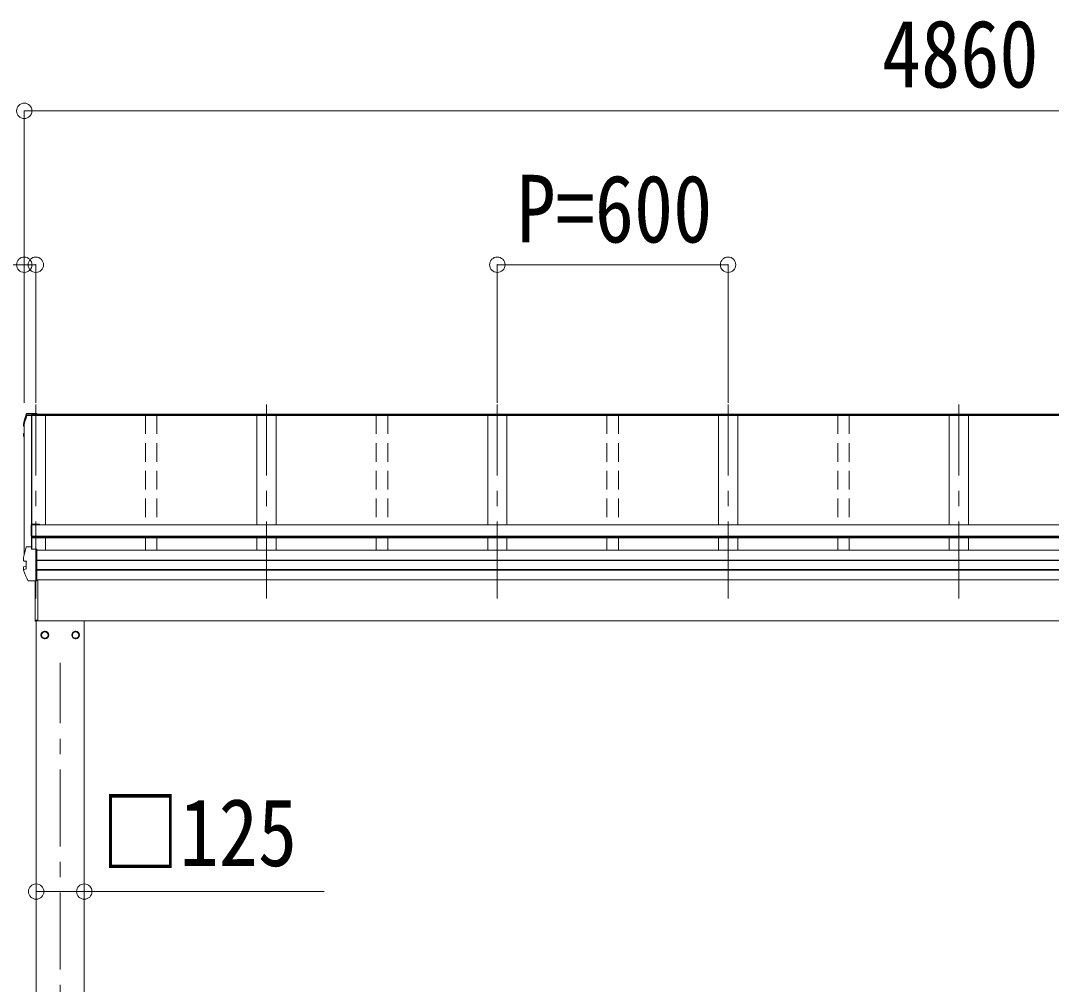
# Model space of a CAD drawing. Units: millimetres at full size, sheet at 1:40; details may follow other scales. Extents: x -11243 to 11243, y -7760 to 7760.
# Drawn here: x -7448 to -4768, y -2747 to -241 of the extents above; entities that cross this region are included whole.
import ezdxf
from ezdxf.enums import TextEntityAlignment as Align

# ---------------------------------------------------------------- set-up
doc = ezdxf.new("R2010")
doc.units = ezdxf.units.MM
doc.header["$LTSCALE"] = 40
doc.header["$PDMODE"] = 32
doc.header["$PDSIZE"] = 40
doc.linetypes.add('CHAIN1', pattern=[8, 5, -1, 1, -1])
doc.linetypes.add('DASHED1', pattern=[1.8, 1.2, -0.6])
doc.layers.add('0-3_ELV2', color=7, linetype='Continuous', lineweight=9)
doc.layers.add('0-6_OTH_LINE', color=6, linetype='Continuous', lineweight=9)
doc.styles.add('ＭＳ ゴシック', font='')
doc.styles.get('ＭＳ ゴシック').set_extended_font_data('MS Gothic')

msp = doc.modelspace()

# ---------------------------------------------------------------- linework, layer by layer
at = {"layer": '0-3_ELV2', "color": 6}
for p, q in [((-7438.84, -475.69), (-7438.84, -1234.69)), ((-7438.84, -875.69), (-7752.17, -875.69)), ((-7438.84, -875.69), (-7438.84, -1234.69)), ((-7408.84, -875.69), (-7408.84, -1234.69)), ((-6208.84, -875.69), (-6208.84, -1234.69)), ((-5608.84, -875.69), (-6208.84, -875.69)), ((-5608.84, -875.69), (-5608.84, -1234.69)), ((-7282.84, -2505.51), (-7407.84, -2505.51)), ((-7282.84, -2505.51), (-6659.36, -2505.51))]:
    msp.add_line(p, q, dxfattribs=at)
at = {"layer": '0-3_ELV2', "color": 5, "linetype": 'CHAIN1'}
for p, q in [((-7408.79, -1743.52), (-7408.79, -1239.34)), ((-6808.84, -1743.52), (-6808.84, -1239.34)), ((-6208.84, -1743.52), (-6208.84, -1239.34)), ((-5608.84, -1743.52), (-5608.84, -1239.34)), ((-5008.84, -1743.52), (-5008.84, -1239.34)), ((-7345.34, -5268.04), (-7345.34, -1910.95))]:
    msp.add_line(p, q, dxfattribs=at)
at = {"layer": '0-3_ELV2', "color": 4}
for p, q in [((-7441.11, -1290.18), (-7438.79, -1281.33)), ((-7438.79, -1281.33), (-7436.33, -1272.56)), ((-7436.33, -1272.56), (-7433.71, -1263.9)), ((-7383.84, -1267.87), (-7432.28, -1267.87)), ((-7419.81, -1267.72), (-7432.23, -1267.72)), ((-7432.08, -1266.22), (-7420.04, -1266.22)), ((-7430.84, -1262.61), (-7405.84, -1262.61)), ((-7430.84, -1262.61), (-7430.84, -1262.61)), ((-7430.84, -1262.61), (-7430.84, -1262.61)), ((-7420.04, -1265.14), (-7419.66, -1267.63)), ((-7420.04, -1266.22), (-7420.04, -1265.14)), ((-7405.84, -1265.14), (-7420.04, -1265.14)), ((-7420.04, -1266.22), (-7419.81, -1267.72)), ((-7419.81, -1267.72), (-7419.81, -1267.37)), ((-7419.74, -1267.87), (-7419.74, -1611.21)), ((-7408.84, -1267.63), (-7419.66, -1267.63)), ((-7419.14, -1267.87), (-7419.14, -1615.16)), ((-2608.84, -1266.96), (-7408.84, -1266.96)), ((-2608.84, -1267.86), (-7408.84, -1267.86)), ((-7405.84, -1266.96), (-7405.84, -1262.61)), ((-2611.84, -1264.69), (-7405.84, -1264.69)), ((-7383.84, -1267.78), (-7383.84, -1552.05)), ((-6833.84, -1267.78), (-6833.84, -1552.05)), ((-6783.84, -1267.78), (-6783.84, -1552.05)), ((-6233.79, -1267.78), (-6233.79, -1552.05)), ((-6183.79, -1267.78), (-6183.79, -1552.05)), ((-5633.84, -1267.78), (-5633.84, -1552.05)), ((-5583.84, -1267.78), (-5583.84, -1552.05)), ((-5033.84, -1267.78), (-5033.84, -1552.05)), ((-4983.84, -1267.78), (-4983.84, -1552.05)), ((-7441.15, -1294.54), (-7441.15, -1290.49)), ((-7440.1, -1295.81), (-7438.84, -1296.06)), ((-7438.84, -1294.53), (-7439.61, -1294.38)), ((-7438.84, -1294.18), (-7439.52, -1294.05)), ((-7438.84, -1291.23), (-7438.84, -1628.01)), ((-7441.25, -1319.57), (-7441.25, -1315.51)), ((-7438.84, -1318.03), (-7440.2, -1318.3)), ((-7438.84, -1319.56), (-7439.68, -1319.72)), ((-7438.84, -1313.94), (-7439.67, -1314.04)), ((-7439.67, -1314.04), (-7439.67, -1314.04)), ((-7420.94, -1552.01), (-7420.94, -1581.48)), ((-7398.94, -1550.01), (-7418.94, -1550.01)), ((-7418.94, -1586.07), (-7418.94, -1551.55)), ((-7398.94, -1551.55), (-7418.94, -1551.55)), ((-2598.74, -1552.18), (-7418.94, -1552.18)), ((-7398.94, -1550.01), (-7398.94, -1552.18)), ((-2598.74, -1581.21), (-7418.94, -1581.21)), ((-7418.94, -1581.48), (-7420.94, -1581.48)), ((-2598.74, -1582.95), (-7418.94, -1582.95)), ((-2598.74, -1586.07), (-7418.94, -1586.07)), ((-7383.84, -1584.02), (-7383.84, -1617.69)), ((-6833.84, -1586.07), (-6833.84, -1617.69)), ((-6783.84, -1586.07), (-6783.84, -1617.69)), ((-6233.79, -1586.07), (-6233.79, -1617.69)), ((-6183.79, -1586.07), (-6183.79, -1617.69)), ((-5633.84, -1586.07), (-5633.84, -1617.69)), ((-5583.84, -1586.07), (-5583.84, -1617.69)), ((-5033.84, -1586.07), (-5033.84, -1617.69)), ((-4983.84, -1586.07), (-4983.84, -1617.69)), ((-7432.08, -1608.88), (-7420.04, -1608.88)), ((-7419.81, -1610.38), (-7420.04, -1608.88)), ((-7419.81, -1610.38), (-7419.81, -1610.73)), ((-7419.08, -1615.51), (-7419.81, -1610.73)), ((-7419.1, -1615.51), (-7419.66, -1611.83)), ((-7419.66, -1615.51), (-7419.66, -1611.83)), ((-7405.84, -1697.93), (-7405.84, -1615.51)), ((-2611.84, -1617.69), (-7405.84, -1617.69)), ((-7441.15, -1644.58), (-7441.15, -1637.2)), ((-7440.2, -1660.96), (-7434.24, -1659.8)), ((-7439.53, -1646.06), (-7439.52, -1646.06)), ((-7433.27, -1646.83), (-7439.52, -1646.06)), ((-7433.84, -1646.96), (-7433.84, -1666.18)), ((-7433.27, -1646.83), (-7433.27, -1646.83)), ((-2611.84, -1644.21), (-7405.84, -1644.21)), ((-2611.84, -1645.1), (-7405.84, -1645.1)), ((-7441.25, -1669.63), (-7441.25, -1662.23)), ((-7439.67, -1668.34), (-7433.27, -1666.65)), ((-7439.67, -1668.34), (-7439.67, -1668.34)), ((-7433.27, -1666.65), (-7433.27, -1666.65)), ((-2611.84, -1668.33), (-7405.84, -1668.33)), ((-2611.84, -1670.25), (-7405.84, -1670.25)), ((-7405.84, -1697.93), (-7426.48, -1697.93)), ((-7410.84, -1802.12), (-7410.84, -1697.93)), ((-7410.34, -1802.52), (-7410.34, -1697.93)), ((-2611.84, -1695.29), (-7405.84, -1695.29)), ((-7403.84, -1695.29), (-7403.84, -1800.12)), ((-7410.34, -1802.52), (-7410.34, -1802.52)), ((-7410.34, -1802.52), (-7410.34, -1802.58)), ((-7408.84, -1800.12), (-7403.84, -1800.12)), ((-7408.84, -1802.62), (-7408.84, -1800.12)), ((-2728.13, -1801.52), (-7408.84, -1801.52)), ((-7407.84, -1801.52), (-7407.84, -5101.52)), ((-7282.84, -5101.52), (-7282.84, -1801.52)), ((-7376.74, -1838.27), (-7376.84, -1838.27)), ((-7376.74, -1838.77), (-7376.84, -1838.77)), ((-7313.93, -1838.27), (-7313.83, -1838.27)), ((-7313.93, -1838.77), (-7313.83, -1838.77))]:
    msp.add_line(p, q, dxfattribs=at)
at = {"layer": '0-3_ELV2', "color": 4, "linetype": 'DASHED1'}
for p, q in [((-7123.84, -1267.78), (-7123.84, -1552.18)), ((-7093.84, -1267.78), (-7093.84, -1552.18)), ((-6523.84, -1267.78), (-6523.84, -1552.18)), ((-6493.84, -1267.78), (-6493.84, -1552.18)), ((-5923.84, -1267.78), (-5923.84, -1552.18)), ((-5893.84, -1267.78), (-5893.84, -1552.18)), ((-5323.84, -1267.78), (-5323.84, -1552.18)), ((-5293.84, -1267.78), (-5293.84, -1552.18)), ((-7123.84, -1586.07), (-7123.84, -1617.69)), ((-7093.84, -1586.07), (-7093.84, -1617.69)), ((-6523.84, -1586.07), (-6523.84, -1617.69)), ((-6493.84, -1586.07), (-6493.84, -1617.69)), ((-5923.84, -1586.07), (-5923.84, -1617.69)), ((-5893.84, -1586.07), (-5893.84, -1617.69)), ((-5323.84, -1586.07), (-5323.84, -1617.69)), ((-5293.84, -1586.07), (-5293.84, -1617.69))]:
    msp.add_line(p, q, dxfattribs=at)
at = {"layer": '0-3_ELV2', "color": 4}
for points in [[(-7433.7, -1263.88), (-7433.58, -1263.59), (-7433.41, -1263.32), (-7433.19, -1263.1), (-7432.93, -1262.92), (-7432.66, -1262.78), (-7432.39, -1262.71), (-7432.15, -1262.67), (-7431.92, -1262.64), (-7431.67, -1262.62), (-7431.38, -1262.61), (-7431.08, -1262.61), (-7430.76, -1262.61)], [(-7405.84, -1266.64), (-7408.84, -1266.64), (-7408.84, -1267.63)], [(-7441.11, -1290.18), (-7441.15, -1290.44), (-7441.15, -1290.49)], [(-7438.84, -1325.77), (-7439.76, -1323.54), (-7441.16, -1320.05)], [(-7405.84, -1615.51), (-7420.04, -1615.51), (-7420.04, -1608.88)], [(-7441.11, -1636.89), (-7441.15, -1637.15), (-7441.15, -1637.2)], [(-7441.15, -1644.62), (-7441.15, -1644.53), (-7441.11, -1644.27)], [(-7439.61, -1646.04), (-7439.89, -1645.97), (-7440.13, -1645.89), (-7440.36, -1645.79), (-7440.64, -1645.62), (-7440.9, -1645.35), (-7441.08, -1645.01), (-7441.14, -1644.62)], [(-7439.53, -1646.06), (-7439.75, -1645.98), (-7439.96, -1645.84), (-7440.13, -1645.62), (-7440.25, -1645.35), (-7440.32, -1645.04), (-7440.33, -1644.71), (-7440.28, -1644.38)], [(-7433.84, -1646.96), (-7433.85, -1646.85), (-7433.89, -1646.75)], [(-7433.27, -1646.83), (-7433.19, -1646.86), (-7433.11, -1646.91), (-7433.05, -1646.98), (-7433, -1647.08), (-7432.97, -1647.19), (-7432.96, -1647.31)], [(-7441.14, -1670.12), (-7441.22, -1669.96), (-7441.26, -1669.79), (-7441.25, -1669.61)], [(-7441.16, -1670.11), (-7438.31, -1676.92), (-7435.36, -1683.65), (-7432.32, -1690.3), (-7429.2, -1696.87)], [(-7440.35, -1670.32), (-7440.45, -1669.99), (-7440.47, -1669.63), (-7440.43, -1669.28), (-7440.31, -1668.94), (-7440.14, -1668.66), (-7439.92, -1668.46), (-7439.67, -1668.34)], [(-7433.27, -1666.65), (-7433.19, -1666.61), (-7433.11, -1666.55), (-7433.05, -1666.46), (-7433, -1666.36), (-7432.97, -1666.25), (-7432.96, -1666.13)], [(-7426.51, -1697.93), (-7426.88, -1697.93), (-7427.24, -1697.91), (-7427.55, -1697.89), (-7427.83, -1697.86), (-7428.13, -1697.79), (-7428.47, -1697.65), (-7428.77, -1697.43), (-7429.04, -1697.15), (-7429.21, -1696.82)], [(-7410.34, -1802.58), (-7410.34, -1802.62), (-7410.34, -1802.62)], [(-7410.34, -1802.62), (-7410.34, -1802.62), (-7408.84, -1802.62)]]:
    msp.add_lwpolyline(points, dxfattribs=at)
for points in [[(-7385.34, -1828.71), (-7393.84, -1833.61), (-7393.84, -1843.43), (-7385.34, -1848.34), (-7376.84, -1843.43), (-7376.84, -1833.61)], [(-7305.34, -1828.71), (-7296.84, -1833.61), (-7296.84, -1843.43), (-7305.34, -1848.34), (-7313.84, -1843.43), (-7313.84, -1833.61)]]:
    msp.add_lwpolyline(points, close=True, dxfattribs=at)
for centre, radius in [((-7385.34, -1838.52), 10), ((-7385.34, -1838.52), 8.5), ((-7305.34, -1838.52), 10), ((-7305.34, -1838.52), 8.5)]:
    msp.add_circle(centre, radius, dxfattribs=at)
for centre, radius, start, end in [((-6955.83, -1413.89), 499.82, 162.96047, 166.14879), ((-6955.82, -1413.89), 498.32, 162.94349, 166.12469), ((-7432.08, -1267.92), 1.7, 89.95676, 162.90929), ((-7439.85, -1294.54), 1.3, 166.2046, 259.10358), ((-7439.96, -1315.51), 1.3, 100.9005, 179.9623), ((-7439.96, -1319.57), 1.3, 100.8868, 201.66215), ((-6976.51, -1135.01), 498.64, 201.74241, 202.00165), ((-6976.51, -1134.66), 498.64, 201.78246, 202.00165), ((-7418.94, -1552.01), 2, 90, 180), ((-6955.83, -1756.55), 499.82, 162.96047, 166.14879), ((-7432.08, -1610.58), 1.7, 89.95676, 162.90929), ((-7439.96, -1662.23), 1.3, 100.9005, 179.9623), ((-7434.34, -1659.31), 0.499, 280.91518, 359.94761), ((-7398.19, -1787.45), 12.15, 179.0404, 180.9596), ((-7410.34, -1802.12), 0.5, 180, 269.5), ((-7385.34, -1838.52), 8.6, 171.25399, 188.74601), ((-7385.34, -1838.52), 8.6, 111.25399, 128.74601), ((-7385.34, -1838.52), 8.6, 231.25399, 248.74601), ((-7385.34, -1838.52), 8.6, 51.25399, 68.74601), ((-7385.34, -1838.52), 8.6, 291.25399, 308.74601), ((-7385.34, -1838.52), 8.6, 1.66581, 8.74601), ((-7385.34, -1838.52), 8.6, 351.25399, 358.33419), ((-7305.34, -1838.52), 8.6, 171.25399, 178.33419), ((-7305.34, -1838.52), 8.6, 181.66581, 188.74601), ((-7305.34, -1838.52), 8.6, 111.25399, 128.74601), ((-7305.34, -1838.52), 8.6, 231.25399, 248.74601), ((-7305.34, -1838.52), 8.6, 51.25399, 68.74601), ((-7305.34, -1838.52), 8.6, 291.25399, 308.74601), ((-7305.34, -1838.52), 8.6, 351.25399, 8.74601)]:
    msp.add_arc(centre, radius, start, end, dxfattribs=at)
at = {"layer": '0-3_ELV2', "color": 6}
for p in [(-7438.84, -475.69), (-7438.84, -875.69), (-7408.84, -875.69), (-6208.84, -875.69), (-5608.84, -875.69), (-7407.84, -2505.51), (-7282.84, -2505.51)]:
    msp.add_point(p, dxfattribs=at)
at = {"layer": '0-6_OTH_LINE'}
for p, q in [((-7438.84, -475.69), (-2578.84, -475.69)), ((-7408.84, -875.69), (-7438.84, -875.69))]:
    msp.add_line(p, q, dxfattribs=at)

# ---------------------------------------------------------------- texts
at = {"layer": '0-3_ELV2', "style": 'ＭＳ ゴシック', "width": 0.85}
for s, p in [('4860', (-5208.84, -467.69)), ('P=600', (-6158.84, -870.69)), ('□125', (-7238.92, -2492.14))]:
    msp.add_text(s, height=176, dxfattribs=at).set_placement(p, align=Align.BOTTOM_LEFT)

doc.saveas('drawing.dxf')
